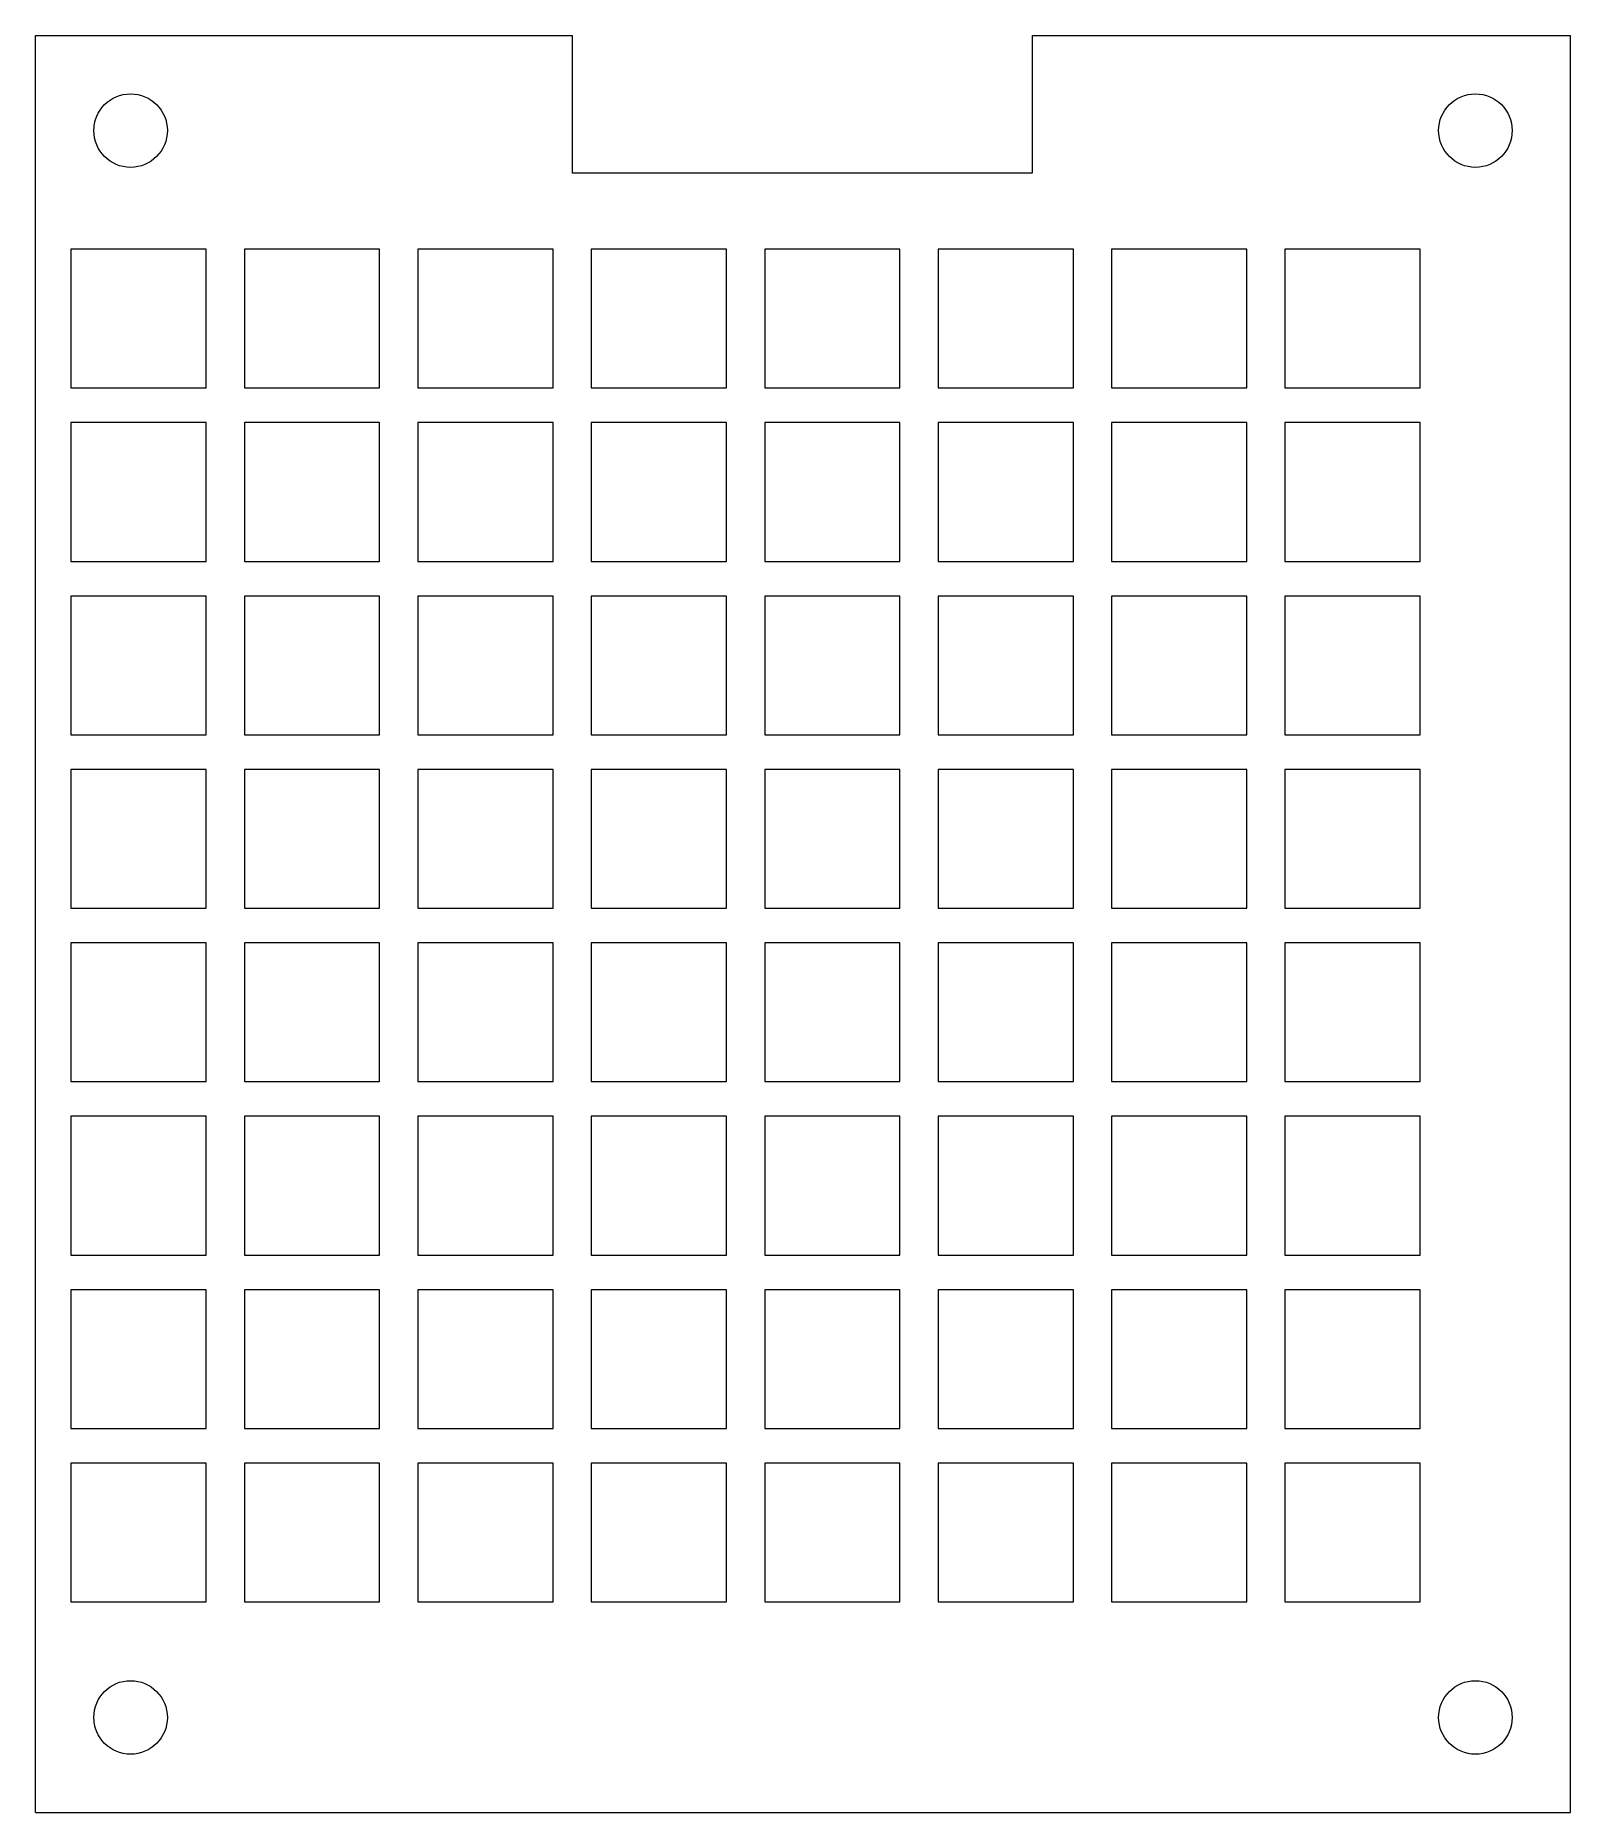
# Model space of a CAD drawing. Header units: millimetres. Extents: x 36.2 to 92.4, y 130.2 to 195.2.
import ezdxf

# ---------------------------------------------------------------- set-up
doc = ezdxf.new("R2010")
doc.units = ezdxf.units.MM

msp = doc.modelspace()

# ---------------------------------------------------------------- linework, layer by layer
at = {"color": 7, "linetype": 'Continuous', "lineweight": 15}
for p, q in [((36.244, 130.169), (36.244, 195.231)), ((36.244, 195.231), (55.904, 195.231)), ((55.904, 190.189), (55.904, 195.231)), ((72.731, 195.231), (72.731, 190.189)), ((72.731, 195.231), (92.442, 195.231)), ((92.442, 130.169), (92.442, 195.231)), ((72.731, 190.189), (55.904, 190.189)), ((42.493, 187.408), (37.54, 187.408)), ((37.54, 187.408), (37.54, 182.328)), ((42.493, 182.328), (42.493, 187.408)), ((48.843, 187.408), (43.89, 187.408)), ((43.89, 187.408), (43.89, 182.328)), ((48.843, 182.328), (48.843, 187.408)), ((55.193, 187.408), (50.24, 187.408)), ((50.24, 187.408), (50.24, 182.328)), ((55.193, 182.328), (55.193, 187.408)), ((61.543, 187.408), (56.59, 187.408)), ((56.59, 187.408), (56.59, 182.328)), ((61.543, 182.328), (61.543, 187.408)), ((67.893, 187.408), (62.94, 187.408)), ((62.94, 187.408), (62.94, 182.328)), ((67.893, 182.328), (67.893, 187.408)), ((74.243, 187.408), (69.29, 187.408)), ((69.29, 187.408), (69.29, 182.328)), ((74.243, 182.328), (74.243, 187.408)), ((80.593, 187.408), (75.64, 187.408)), ((75.64, 187.408), (75.64, 182.328)), ((80.593, 182.328), (80.593, 187.408)), ((86.943, 187.408), (81.99, 187.408)), ((81.99, 187.408), (81.99, 182.328)), ((86.943, 182.328), (86.943, 187.408)), ((37.54, 182.328), (42.493, 182.328)), ((43.89, 182.328), (48.843, 182.328)), ((50.24, 182.328), (55.193, 182.328)), ((56.59, 182.328), (61.543, 182.328)), ((62.94, 182.328), (67.893, 182.328)), ((69.29, 182.328), (74.243, 182.328)), ((75.64, 182.328), (80.593, 182.328)), ((81.99, 182.328), (86.943, 182.328)), ((42.493, 181.058), (37.54, 181.058)), ((37.54, 181.058), (37.54, 175.978)), ((42.493, 175.978), (42.493, 181.058)), ((48.843, 181.058), (43.89, 181.058)), ((43.89, 181.058), (43.89, 175.978)), ((48.843, 175.978), (48.843, 181.058)), ((55.193, 181.058), (50.24, 181.058)), ((50.24, 181.058), (50.24, 175.978)), ((55.193, 175.978), (55.193, 181.058)), ((61.543, 181.058), (56.59, 181.058)), ((56.59, 181.058), (56.59, 175.978)), ((61.543, 175.978), (61.543, 181.058)), ((67.893, 181.058), (62.94, 181.058)), ((62.94, 181.058), (62.94, 175.978)), ((67.893, 175.978), (67.893, 181.058)), ((74.243, 181.058), (69.29, 181.058)), ((69.29, 181.058), (69.29, 175.978)), ((74.243, 175.978), (74.243, 181.058)), ((80.593, 181.058), (75.64, 181.058)), ((75.64, 181.058), (75.64, 175.978)), ((80.593, 175.978), (80.593, 181.058)), ((86.943, 181.058), (81.99, 181.058)), ((81.99, 181.058), (81.99, 175.978)), ((86.943, 175.978), (86.943, 181.058)), ((37.54, 175.978), (42.493, 175.978)), ((43.89, 175.978), (48.843, 175.978)), ((50.24, 175.978), (55.193, 175.978)), ((56.59, 175.978), (61.543, 175.978)), ((62.94, 175.978), (67.893, 175.978)), ((69.29, 175.978), (74.243, 175.978)), ((75.64, 175.978), (80.593, 175.978)), ((81.99, 175.978), (86.943, 175.978)), ((42.493, 174.708), (37.54, 174.708)), ((37.54, 174.708), (37.54, 169.628)), ((42.493, 169.628), (42.493, 174.708)), ((48.843, 174.708), (43.89, 174.708)), ((43.89, 174.708), (43.89, 169.628)), ((48.843, 169.628), (48.843, 174.708)), ((55.193, 174.708), (50.24, 174.708)), ((50.24, 174.708), (50.24, 169.628)), ((55.193, 169.628), (55.193, 174.708)), ((61.543, 174.708), (56.59, 174.708)), ((56.59, 174.708), (56.59, 169.628)), ((61.543, 169.628), (61.543, 174.708)), ((67.893, 174.708), (62.94, 174.708)), ((62.94, 174.708), (62.94, 169.628)), ((67.893, 169.628), (67.893, 174.708)), ((74.243, 174.708), (69.29, 174.708)), ((69.29, 174.708), (69.29, 169.628)), ((74.243, 169.628), (74.243, 174.708)), ((80.593, 174.708), (75.64, 174.708)), ((75.64, 174.708), (75.64, 169.628)), ((80.593, 169.628), (80.593, 174.708)), ((86.943, 174.708), (81.99, 174.708)), ((81.99, 174.708), (81.99, 169.628)), ((86.943, 169.628), (86.943, 174.708)), ((37.54, 169.628), (42.493, 169.628)), ((43.89, 169.628), (48.843, 169.628)), ((50.24, 169.628), (55.193, 169.628)), ((56.59, 169.628), (61.543, 169.628)), ((62.94, 169.628), (67.893, 169.628)), ((69.29, 169.628), (74.243, 169.628)), ((75.64, 169.628), (80.593, 169.628)), ((81.99, 169.628), (86.943, 169.628)), ((42.493, 168.358), (37.54, 168.358)), ((37.54, 168.358), (37.54, 163.278)), ((42.493, 163.278), (42.493, 168.358)), ((48.843, 168.358), (43.89, 168.358)), ((43.89, 168.358), (43.89, 163.278)), ((48.843, 163.278), (48.843, 168.358)), ((55.193, 168.358), (50.24, 168.358)), ((50.24, 168.358), (50.24, 163.278)), ((55.193, 163.278), (55.193, 168.358)), ((61.543, 168.358), (56.59, 168.358)), ((56.59, 168.358), (56.59, 163.278)), ((61.543, 163.278), (61.543, 168.358)), ((67.893, 168.358), (62.94, 168.358)), ((62.94, 168.358), (62.94, 163.278)), ((67.893, 163.278), (67.893, 168.358)), ((74.243, 168.358), (69.29, 168.358)), ((69.29, 168.358), (69.29, 163.278)), ((74.243, 163.278), (74.243, 168.358)), ((80.593, 168.358), (75.64, 168.358)), ((75.64, 168.358), (75.64, 163.278)), ((80.593, 163.278), (80.593, 168.358)), ((86.943, 168.358), (81.99, 168.358)), ((81.99, 168.358), (81.99, 163.278)), ((86.943, 163.278), (86.943, 168.358)), ((37.54, 163.278), (42.493, 163.278)), ((43.89, 163.278), (48.843, 163.278)), ((50.24, 163.278), (55.193, 163.278)), ((56.59, 163.278), (61.543, 163.278)), ((62.94, 163.278), (67.893, 163.278)), ((69.29, 163.278), (74.243, 163.278)), ((75.64, 163.278), (80.593, 163.278)), ((81.99, 163.278), (86.943, 163.278)), ((42.493, 162.008), (37.54, 162.008)), ((37.54, 162.008), (37.54, 156.928)), ((42.493, 156.928), (42.493, 162.008)), ((48.843, 162.008), (43.89, 162.008)), ((43.89, 162.008), (43.89, 156.928)), ((48.843, 156.928), (48.843, 162.008)), ((55.193, 162.008), (50.24, 162.008)), ((50.24, 162.008), (50.24, 156.928)), ((55.193, 156.928), (55.193, 162.008)), ((61.543, 162.008), (56.59, 162.008)), ((56.59, 162.008), (56.59, 156.928)), ((61.543, 156.928), (61.543, 162.008)), ((67.893, 162.008), (62.94, 162.008)), ((62.94, 162.008), (62.94, 156.928)), ((67.893, 156.928), (67.893, 162.008)), ((74.243, 162.008), (69.29, 162.008)), ((69.29, 162.008), (69.29, 156.928)), ((74.243, 156.928), (74.243, 162.008)), ((80.593, 162.008), (75.64, 162.008)), ((75.64, 162.008), (75.64, 156.928)), ((80.593, 156.928), (80.593, 162.008)), ((86.943, 162.008), (81.99, 162.008)), ((81.99, 162.008), (81.99, 156.928)), ((86.943, 156.928), (86.943, 162.008)), ((37.54, 156.928), (42.493, 156.928)), ((43.89, 156.928), (48.843, 156.928)), ((50.24, 156.928), (55.193, 156.928)), ((56.59, 156.928), (61.543, 156.928)), ((62.94, 156.928), (67.893, 156.928)), ((69.29, 156.928), (74.243, 156.928)), ((75.64, 156.928), (80.593, 156.928)), ((81.99, 156.928), (86.943, 156.928)), ((42.493, 155.658), (37.54, 155.658)), ((37.54, 155.658), (37.54, 150.578)), ((42.493, 150.578), (42.493, 155.658)), ((48.843, 155.658), (43.89, 155.658)), ((43.89, 155.658), (43.89, 150.578)), ((48.843, 150.578), (48.843, 155.658)), ((55.193, 155.658), (50.24, 155.658)), ((50.24, 155.658), (50.24, 150.578)), ((55.193, 150.578), (55.193, 155.658)), ((61.543, 155.658), (56.59, 155.658)), ((56.59, 155.658), (56.59, 150.578)), ((61.543, 150.578), (61.543, 155.658)), ((67.893, 155.658), (62.94, 155.658)), ((62.94, 155.658), (62.94, 150.578)), ((67.893, 150.578), (67.893, 155.658)), ((74.243, 155.658), (69.29, 155.658)), ((69.29, 155.658), (69.29, 150.578)), ((74.243, 150.578), (74.243, 155.658)), ((80.593, 155.658), (75.64, 155.658)), ((75.64, 155.658), (75.64, 150.578)), ((80.593, 150.578), (80.593, 155.658)), ((86.943, 155.658), (81.99, 155.658)), ((81.99, 155.658), (81.99, 150.578)), ((86.943, 150.578), (86.943, 155.658)), ((37.54, 150.578), (42.493, 150.578)), ((43.89, 150.578), (48.843, 150.578)), ((50.24, 150.578), (55.193, 150.578)), ((56.59, 150.578), (61.543, 150.578)), ((62.94, 150.578), (67.893, 150.578)), ((69.29, 150.578), (74.243, 150.578)), ((75.64, 150.578), (80.593, 150.578)), ((81.99, 150.578), (86.943, 150.578)), ((42.493, 149.308), (37.54, 149.308)), ((37.54, 149.308), (37.54, 144.228)), ((42.493, 144.228), (42.493, 149.308)), ((48.843, 149.308), (43.89, 149.308)), ((43.89, 149.308), (43.89, 144.228)), ((48.843, 144.228), (48.843, 149.308)), ((55.193, 149.308), (50.24, 149.308)), ((50.24, 149.308), (50.24, 144.228)), ((55.193, 144.228), (55.193, 149.308)), ((61.543, 149.308), (56.59, 149.308)), ((56.59, 149.308), (56.59, 144.228)), ((61.543, 144.228), (61.543, 149.308)), ((67.893, 149.308), (62.94, 149.308)), ((62.94, 149.308), (62.94, 144.228)), ((67.893, 144.228), (67.893, 149.308)), ((74.243, 149.308), (69.29, 149.308)), ((69.29, 149.308), (69.29, 144.228)), ((74.243, 144.228), (74.243, 149.308)), ((80.593, 149.308), (75.64, 149.308)), ((75.64, 149.308), (75.64, 144.228)), ((80.593, 144.228), (80.593, 149.308)), ((86.943, 149.308), (81.99, 149.308)), ((81.99, 149.308), (81.99, 144.228)), ((86.943, 144.228), (86.943, 149.308)), ((37.54, 144.228), (42.493, 144.228)), ((43.89, 144.228), (48.843, 144.228)), ((50.24, 144.228), (55.193, 144.228)), ((56.59, 144.228), (61.543, 144.228)), ((62.94, 144.228), (67.893, 144.228)), ((69.29, 144.228), (74.243, 144.228)), ((75.64, 144.228), (80.593, 144.228)), ((81.99, 144.228), (86.943, 144.228)), ((42.493, 142.958), (37.54, 142.958)), ((37.54, 142.958), (37.54, 137.878)), ((42.493, 137.878), (42.493, 142.958)), ((48.843, 142.958), (43.89, 142.958)), ((43.89, 142.958), (43.89, 137.878)), ((48.843, 137.878), (48.843, 142.958)), ((55.193, 142.958), (50.24, 142.958)), ((50.24, 142.958), (50.24, 137.878)), ((55.193, 137.878), (55.193, 142.958)), ((61.543, 142.958), (56.59, 142.958)), ((56.59, 142.958), (56.59, 137.878)), ((61.543, 137.878), (61.543, 142.958)), ((67.893, 142.958), (62.94, 142.958)), ((62.94, 142.958), (62.94, 137.878)), ((67.893, 137.878), (67.893, 142.958)), ((74.243, 142.958), (69.29, 142.958)), ((69.29, 142.958), (69.29, 137.878)), ((74.243, 137.878), (74.243, 142.958)), ((80.593, 142.958), (75.64, 142.958)), ((75.64, 142.958), (75.64, 137.878)), ((80.593, 137.878), (80.593, 142.958)), ((86.943, 142.958), (81.99, 142.958)), ((81.99, 142.958), (81.99, 137.878)), ((86.943, 137.878), (86.943, 142.958)), ((37.54, 137.878), (42.493, 137.878)), ((43.89, 137.878), (48.843, 137.878)), ((50.24, 137.878), (55.193, 137.878)), ((56.59, 137.878), (61.543, 137.878)), ((62.94, 137.878), (67.893, 137.878)), ((69.29, 137.878), (74.243, 137.878)), ((75.64, 137.878), (80.593, 137.878)), ((81.99, 137.878), (86.943, 137.878)), ((36.244, 130.169), (92.442, 130.169))]:
    msp.add_line(p, q, dxfattribs=at)
for centre in [(39.724, 191.751), (88.962, 191.751), (39.724, 133.648), (88.962, 133.648)]:
    msp.add_circle(centre, 1.346, dxfattribs=at)

doc.saveas('drawing.dxf')
